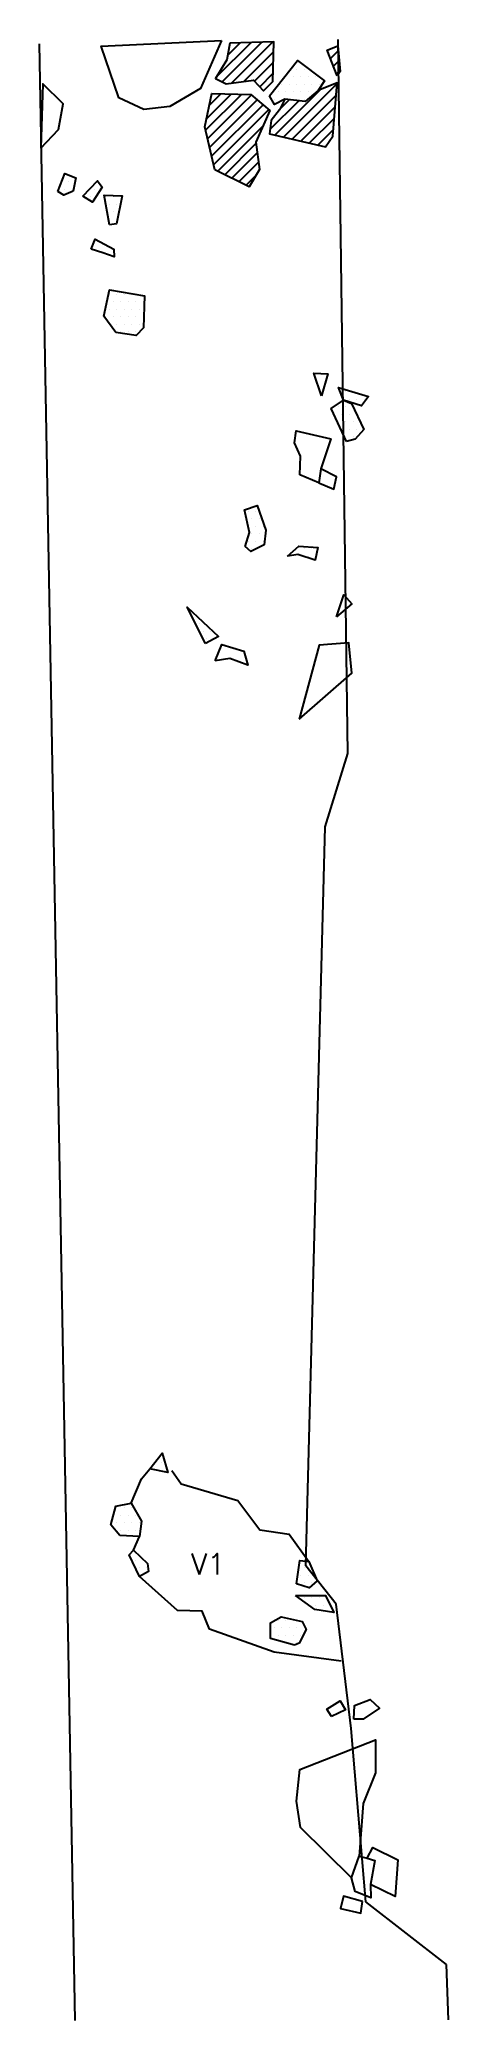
# Model space of a CAD drawing. Header units: metres. Extents: x -4.25 to -3.57, y -19.5 to -16.2.
import ezdxf

# ---------------------------------------------------------------- set-up
doc = ezdxf.new("R2010")
doc.units = ezdxf.units.M
doc.header["$LTSCALE"] = 25
doc.header["$MEASUREMENT"] = 0
doc.linetypes.add('STRICHPUNKTX2', pattern=[2, 1, -0.5, 0, -0.5])
doc.layers.get('0').update_dxf_attribs({"linetype": 'CONTINUOUS'})
for name, color, linetype in [('BEFUND', 1, 'CONTINUOUS'), ('BEFUNDSCHRAFF', 1, 'CONTINUOUS'), ('FEUER', 1, 'CONTINUOUS'), ('GRABUNGSGRENZE', 3, 'STRICHPUNKTX2'), ('STEINE', 4, 'CONTINUOUS'), ('STEINESCHRAFF', 4, 'CONTINUOUS')]:
    doc.layers.add(name, color=color, linetype=linetype)
doc.styles.get("Standard").update_dxf_attribs({"font": 'txt.shx'})

# ---------------------------------------------------------------- blocks, each defined once
blk = doc.blocks.new('*X4')
at = {"color": 0}
for p, q in [((-405.625, -1858.75), (-405.625, -1858.75)), ((-405, -1857.5), (-405, -1857.5)), ((-404.375, -1858.75), (-404.375, -1858.75)), ((-412.5, -1865), (-412.5, -1865)), ((-411.875, -1866.25), (-411.875, -1866.25)), ((-411.25, -1865), (-411.25, -1865)), ((-410.625, -1866.25), (-410.625, -1866.25)), ((-410, -1865), (-410, -1865)), ((-409.375, -1866.25), (-409.375, -1866.25)), ((-412.5, -1867.5), (-412.5, -1867.5)), ((-411.875, -1868.75), (-411.875, -1868.75)), ((-411.25, -1867.5), (-411.25, -1867.5)), ((-410.625, -1868.75), (-410.625, -1868.75)), ((-410, -1867.5), (-410, -1867.5)), ((-409.375, -1868.75), (-409.375, -1868.75)), ((-408.75, -1867.5), (-408.75, -1867.5)), ((-410, -1872.5), (-410, -1872.5)), ((-409.375, -1873.75), (-409.375, -1873.75)), ((-408.75, -1875), (-408.75, -1875)), ((-408.125, -1873.75), (-408.125, -1873.75)), ((-407.5, -1875), (-407.5, -1875)), ((-381.875, -1876.25), (-381.875, -1876.25)), ((-381.25, -1875), (-381.25, -1875)), ((-380.625, -1876.25), (-380.625, -1876.25)), ((-382.5, -1877.5), (-382.5, -1877.5)), ((-381.25, -1877.5), (-381.25, -1877.5)), ((-381.25, -1880), (-381.25, -1880)), ((-380, -1877.5), (-380, -1877.5)), ((-380, -1880), (-380, -1880)), ((-378.75, -1880), (-378.75, -1880)), ((-379.375, -1881.25), (-379.375, -1881.25)), ((-378.125, -1881.25), (-378.125, -1881.25)), ((-386.875, -1886.25), (-386.875, -1886.25)), ((-386.25, -1885), (-386.25, -1885)), ((-385.625, -1883.75), (-385.625, -1883.75)), ((-385.625, -1886.25), (-385.625, -1886.25)), ((-385, -1885), (-385, -1885)), ((-384.375, -1883.75), (-384.375, -1883.75)), ((-384.375, -1886.25), (-384.375, -1886.25)), ((-383.75, -1885), (-383.75, -1885)), ((-383.125, -1883.75), (-383.125, -1883.75)), ((-383.125, -1886.25), (-383.125, -1886.25)), ((-382.5, -1885), (-382.5, -1885)), ((-381.875, -1886.25), (-381.875, -1886.25)), ((-381.25, -1885), (-381.25, -1885)), ((-383.75, -1887.5), (-383.75, -1887.5)), ((-382.5, -1887.5), (-382.5, -1887.5))]:
    blk.add_line(p, q, dxfattribs=at)
blk = doc.blocks.new('*X5')
at = {"color": 0}
for p, q in [((-382.5, -1625), (-382.5, -1625)), ((-381.25, -1625), (-381.25, -1625)), ((-385.625, -1628.75), (-385.625, -1628.75)), ((-385, -1627.5), (-385, -1627.5)), ((-384.375, -1626.25), (-384.375, -1626.25)), ((-384.375, -1628.75), (-384.375, -1628.75)), ((-383.75, -1627.5), (-383.75, -1627.5)), ((-383.125, -1626.25), (-383.125, -1626.25)), ((-383.125, -1628.75), (-383.125, -1628.75)), ((-382.5, -1627.5), (-382.5, -1627.5)), ((-381.875, -1626.25), (-381.875, -1626.25)), ((-381.875, -1628.75), (-381.875, -1628.75)), ((-381.25, -1627.5), (-381.25, -1627.5)), ((-380.625, -1626.25), (-380.625, -1626.25)), ((-380.625, -1628.75), (-380.625, -1628.75)), ((-380, -1627.5), (-380, -1627.5)), ((-379.375, -1626.25), (-379.375, -1626.25)), ((-379.375, -1628.75), (-379.375, -1628.75)), ((-378.75, -1627.5), (-378.75, -1627.5)), ((-386.25, -1630), (-386.25, -1630)), ((-385, -1630), (-385, -1630)), ((-383.75, -1630), (-383.75, -1630)), ((-382.5, -1630), (-382.5, -1630)), ((-381.25, -1630), (-381.25, -1630)), ((-421.25, -1645), (-421.25, -1645)), ((-420.625, -1643.75), (-420.625, -1643.75)), ((-420, -1645), (-420, -1645)), ((-416.25, -1645), (-416.25, -1645)), ((-416.875, -1646.25), (-416.875, -1646.25)), ((-414.375, -1646.25), (-414.375, -1646.25)), ((-413.75, -1647.5), (-413.75, -1647.5)), ((-413.125, -1646.25), (-413.125, -1646.25)), ((-413.125, -1648.75), (-413.125, -1648.75)), ((-412.5, -1647.5), (-412.5, -1647.5)), ((-411.875, -1646.25), (-411.875, -1646.25)), ((-413.75, -1650), (-413.75, -1650)), ((-412.5, -1650), (-412.5, -1650)), ((-413.75, -1662.5), (-413.75, -1662.5)), ((-413.75, -1665), (-413.75, -1665)), ((-413.125, -1663.75), (-413.125, -1663.75)), ((-412.5, -1662.5), (-412.5, -1662.5)), ((-412.5, -1665), (-412.5, -1665)), ((-411.875, -1663.75), (-411.875, -1663.75)), ((-411.25, -1662.5), (-411.25, -1662.5)), ((-411.25, -1665), (-411.25, -1665)), ((-410.625, -1663.75), (-410.625, -1663.75)), ((-410, -1662.5), (-410, -1662.5)), ((-410, -1665), (-410, -1665)), ((-409.375, -1663.75), (-409.375, -1663.75)), ((-408.75, -1665), (-408.75, -1665)), ((-408.125, -1663.75), (-408.125, -1663.75)), ((-414.375, -1666.25), (-414.375, -1666.25)), ((-413.125, -1666.25), (-413.125, -1666.25)), ((-412.5, -1667.5), (-412.5, -1667.5)), ((-411.875, -1666.25), (-411.875, -1666.25)), ((-411.875, -1668.75), (-411.875, -1668.75)), ((-411.25, -1667.5), (-411.25, -1667.5)), ((-410.625, -1666.25), (-410.625, -1666.25)), ((-410.625, -1668.75), (-410.625, -1668.75)), ((-410, -1667.5), (-410, -1667.5)), ((-409.375, -1666.25), (-409.375, -1666.25)), ((-409.375, -1668.75), (-409.375, -1668.75)), ((-408.75, -1667.5), (-408.75, -1667.5)), ((-408.125, -1666.25), (-408.125, -1666.25)), ((-374.375, -1678.75), (-374.375, -1678.75)), ((-375.625, -1681.25), (-375.625, -1681.25)), ((-374.375, -1681.25), (-374.375, -1681.25)), ((-373.75, -1680), (-373.75, -1680)), ((-372.5, -1680), (-372.5, -1680)), ((-371.25, -1680), (-371.25, -1680)), ((-376.25, -1682.5), (-376.25, -1682.5)), ((-375.625, -1683.75), (-375.625, -1683.75)), ((-375, -1682.5), (-375, -1682.5)), ((-375, -1685), (-375, -1685)), ((-374.375, -1683.75), (-374.375, -1683.75)), ((-373.75, -1682.5), (-373.75, -1682.5)), ((-373.75, -1685), (-373.75, -1685)), ((-373.125, -1683.75), (-373.125, -1683.75)), ((-372.5, -1685), (-372.5, -1685)), ((-374.375, -1686.25), (-374.375, -1686.25)), ((-373.125, -1686.25), (-373.125, -1686.25)), ((-390.625, -1698.75), (-390.625, -1698.75)), ((-390, -1700), (-390, -1700)), ((-389.375, -1698.75), (-389.375, -1698.75)), ((-389.375, -1701.25), (-389.375, -1701.25)), ((-388.75, -1700), (-388.75, -1700)), ((-388.125, -1701.25), (-388.125, -1701.25)), ((-390.625, -1703.75), (-390.625, -1703.75)), ((-390, -1702.5), (-390, -1702.5)), ((-390, -1705), (-390, -1705)), ((-389.375, -1703.75), (-389.375, -1703.75)), ((-388.75, -1702.5), (-388.75, -1702.5)), ((-388.125, -1703.75), (-388.125, -1703.75)), ((-382.5, -1705), (-382.5, -1705)), ((-381.25, -1705), (-381.25, -1705)), ((-380, -1705), (-380, -1705)), ((-380.625, -1706.25), (-380.625, -1706.25)), ((-379.375, -1706.25), (-379.375, -1706.25)), ((-399.375, -1716.25), (-399.375, -1716.25)), ((-398.75, -1717.5), (-398.75, -1717.5)), ((-398.125, -1718.75), (-398.125, -1718.75)), ((-397.5, -1720), (-397.5, -1720)), ((-396.875, -1718.75), (-396.875, -1718.75))]:
    blk.add_line(p, q, dxfattribs=at)
blk = doc.blocks.new('*X6')
at = {"color": 0}
for p, q in [((-395.9, -1626.27), (-390.15, -1620.51)), ((-394.94, -1627.08), (-388.33, -1620.47)), ((-394.04, -1622.64), (-391.96, -1620.56)), ((-393.36, -1627.27), (-386.52, -1620.42)), ((-391.32, -1626.99), (-386.4, -1622.07)), ((-377.42, -1621.92), (-377.15, -1621.66)), ((-376.92, -1623.2), (-375.62, -1621.89)), ((-389.55, -1626.99), (-386.45, -1623.88)), ((-388.71, -1627.91), (-386.5, -1625.7)), ((-376.42, -1624.47), (-375.46, -1623.51)), ((-375.93, -1625.74), (-375.31, -1625.12)), ((-397.72, -1635.16), (-391.71, -1629.15)), ((-397.59, -1633.26), (-393.44, -1629.11)), ((-397.12, -1631.02), (-395.18, -1629.08)), ((-386.17, -1635.98), (-378.56, -1628.37)), ((-384.74, -1636.32), (-375.84, -1627.42)), ((-397.39, -1636.6), (-390.07, -1629.27)), ((-397.06, -1638.03), (-389.11, -1630.08)), ((-396.72, -1639.46), (-388.15, -1630.89)), ((-396.39, -1640.9), (-387.2, -1631.7)), ((-387, -1635.05), (-382.19, -1630.23)), ((-385.32, -1631.59), (-383.78, -1630.06)), ((-383.3, -1636.65), (-375.99, -1629.34)), ((-381.87, -1636.99), (-376.14, -1631.26)), ((-395.71, -1641.98), (-388.2, -1634.48)), ((-380.44, -1637.32), (-376.3, -1633.18)), ((-379, -1637.65), (-376.45, -1635.1)), ((-394.53, -1642.57), (-389.34, -1637.38)), ((-393.35, -1643.17), (-389.13, -1638.94)), ((-392.18, -1643.76), (-388.92, -1640.5)), ((-391, -1644.35), (-389.32, -1642.66))]:
    blk.add_line(p, q, dxfattribs=at)

msp = doc.modelspace()

# ---------------------------------------------------------------- linework, layer by layer
at = {"layer": 'BEFUND'}
for points in [[(-4.1016, -18.6419), (-4.0842, -18.6014), (-4.0701, -18.585)], [(-4.0334, -18.5876), (-4.0178, -18.6098), (-3.9237, -18.6378), (-3.8869, -18.6868), (-3.8379, -18.6939), (-3.8053, -18.7394)], [(-4.0976, -18.7204), (-4.0876, -18.6978)], [(-3.7513, -18.9054), (-3.8631, -18.8909), (-3.9706, -18.8524), (-3.9832, -18.822), (-4.024, -18.8209), (-4.0874, -18.7646)]]:
    msp.add_lwpolyline(points, dxfattribs=at)
at = {"layer": 'GRABUNGSGRENZE'}
msp.add_lwpolyline([(-4.1949, -19.505), (-4.254, -16.2072)], dxfattribs=at)
at = {"layer": 'GRABUNGSGRENZE', "flags": 128}
msp.add_lwpolyline([(-3.5725, -19.5038), (-3.5757, -19.4116), (-3.7099, -19.3071), (-3.7347, -19.0179), (-3.7596, -18.8107), (-3.8103, -18.7466), (-3.7779, -17.5137), (-3.74, -17.3914), (-3.7565, -16.2003)], dxfattribs=at)
at = {"layer": 'STEINE'}
for points in [[(-3.9507, -16.2016), (-3.986, -16.282), (-4.0371, -16.3122), (-4.0804, -16.3168), (-4.1219, -16.2974), (-4.1515, -16.2111), (-3.9507, -16.2016)], [(-3.9369, -16.206), (-3.9417, -16.2341), (-3.9607, -16.2654), (-3.9428, -16.2739), (-3.8975, -16.2678), (-3.8809, -16.2859), (-3.8653, -16.2704), (-3.8635, -16.2041), (-3.9369, -16.206)], [(-3.7579, -16.261), (-3.7747, -16.2179), (-3.7569, -16.2105), (-3.7529, -16.2538), (-3.7579, -16.261)], [(-3.8707, -16.2939), (-3.8239, -16.2353), (-3.7792, -16.2689), (-3.7897, -16.2853), (-3.8114, -16.3034), (-3.8451, -16.2998), (-3.8623, -16.3086), (-3.8707, -16.2939)], [(-4.2519, -16.3815), (-4.2227, -16.3501), (-4.2146, -16.3077), (-4.2486, -16.2739), (-4.2519, -16.3815)], [(-3.962, -16.4174), (-3.9786, -16.3457), (-3.967, -16.2905), (-3.9018, -16.2918), (-3.8704, -16.3184), (-3.8937, -16.3712), (-3.8876, -16.417), (-3.9045, -16.4462), (-3.962, -16.4174)], [(-3.8451, -16.2998), (-3.8541, -16.3177), (-3.8681, -16.3352), (-3.8709, -16.3577), (-3.7774, -16.3795), (-3.7654, -16.3615), (-3.7582, -16.2727), (-3.7897, -16.2853)], [(-4.2236, -16.4535), (-4.2117, -16.4238), (-4.1937, -16.4308), (-4.1981, -16.4533), (-4.2138, -16.4596), (-4.2236, -16.4535)], [(-4.1822, -16.4617), (-4.1575, -16.436), (-4.1497, -16.4466), (-4.1657, -16.4717), (-4.1822, -16.4617)], [(-4.1373, -16.5096), (-4.1465, -16.4598), (-4.1164, -16.461), (-4.1261, -16.5075), (-4.1373, -16.5096)], [(-4.1679, -16.5497), (-4.1614, -16.5334), (-4.1302, -16.5498), (-4.1295, -16.5625), (-4.1484, -16.5561), (-4.1679, -16.5497)], [(-4.127, -16.6889), (-4.1467, -16.6616), (-4.1375, -16.6177), (-4.0793, -16.6277), (-4.0807, -16.6813), (-4.0933, -16.6941), (-4.127, -16.6889)], [(-3.7842, -16.7945), (-3.7969, -16.7569), (-3.7735, -16.7582), (-3.7842, -16.7945)], [(-3.7475, -16.8017), (-3.7559, -16.7809), (-3.7057, -16.7956), (-3.7173, -16.8116), (-3.7475, -16.8017)], [(-3.7421, -16.871), (-3.7677, -16.8157), (-3.7475, -16.8017), (-3.7341, -16.8072), (-3.7132, -16.8508), (-3.7278, -16.8667), (-3.7421, -16.871)], [(-3.8199, -16.9264), (-3.8193, -16.8953), (-3.8292, -16.873), (-3.8264, -16.8531), (-3.7686, -16.8662), (-3.7854, -16.9163), (-3.7887, -16.9398), (-3.8199, -16.9264)], [(-3.7887, -16.9398), (-3.7636, -16.9502), (-3.7592, -16.9298), (-3.7854, -16.9163)], [(-3.9113, -17.0458), (-3.9039, -17.0227), (-3.9125, -16.9846), (-3.8912, -16.9777), (-3.8769, -17.0189), (-3.8797, -17.0434), (-3.902, -17.0543), (-3.9113, -17.0458)], [(-3.8407, -17.0623), (-3.8221, -17.0457), (-3.7904, -17.0479), (-3.7948, -17.0689), (-3.8234, -17.0595), (-3.8407, -17.0623)], [(-3.9777, -17.2076), (-4.008, -17.1473), (-3.9559, -17.1961), (-3.9777, -17.2076)], [(-3.759, -17.1633), (-3.7467, -17.1269), (-3.7333, -17.1415), (-3.759, -17.1633)], [(-3.9615, -17.237), (-3.9501, -17.2093), (-3.9133, -17.2206), (-3.9069, -17.244), (-3.9366, -17.2331), (-3.9615, -17.237)], [(-3.8212, -17.3342), (-3.7335, -17.2573), (-3.7386, -17.2069), (-3.788, -17.2105), (-3.8212, -17.3342)], [(-4.0701, -18.585), (-4.0495, -18.5587), (-4.04, -18.5907), (-4.0701, -18.585)], [(-4.1203, -18.6962), (-4.1353, -18.678), (-4.127, -18.6473), (-4.1016, -18.6419), (-4.0844, -18.6723), (-4.0876, -18.6978), (-4.1203, -18.6962)], [(-4.0874, -18.7646), (-4.1046, -18.7281), (-4.0976, -18.7204), (-4.0744, -18.7425), (-4.0722, -18.7563), (-4.0874, -18.7646)], [(-3.8257, -18.7768), (-3.8201, -18.7375), (-3.8053, -18.7394), (-3.7911, -18.7718), (-3.8048, -18.7832), (-3.8257, -18.7768)], [(-3.8276, -18.7962), (-3.7776, -18.7961), (-3.7635, -18.8245), (-3.7952, -18.8193), (-3.8276, -18.7962)], [(-3.8291, -18.8788), (-3.869, -18.8676), (-3.8693, -18.8416), (-3.8511, -18.8317), (-3.8163, -18.8394), (-3.8096, -18.8531), (-3.8215, -18.8757), (-3.8291, -18.8788)], [(-3.7671, -18.9979), (-3.7754, -18.9857), (-3.7531, -18.9717), (-3.7443, -18.9869), (-3.7671, -18.9979)], [(-3.7303, -19.0025), (-3.7291, -18.9796), (-3.7027, -18.9696), (-3.6872, -18.9842), (-3.7145, -19.0024), (-3.7303, -19.0025)], [(-3.7338, -19.2671), (-3.8189, -19.183), (-3.8256, -19.1392), (-3.8201, -19.0862), (-3.6942, -19.0368), (-3.6941, -19.0918), (-3.7144, -19.143), (-3.721, -19.2308)], [(-3.7338, -19.2671), (-3.721, -19.2308), (-3.7077, -19.2342), (-3.6954, -19.2381), (-3.7026, -19.278), (-3.7019, -19.3004), (-3.728, -19.29), (-3.7338, -19.2671)], [(-3.7077, -19.2342), (-3.6982, -19.2168), (-3.6567, -19.2372), (-3.6611, -19.2984), (-3.7026, -19.278)], [(-3.7155, -19.3067), (-3.7472, -19.2979), (-3.7526, -19.3183), (-3.7184, -19.3261), (-3.7155, -19.3067)]]:
    msp.add_lwpolyline(points, dxfattribs=at)

# ---------------------------------------------------------------- block references
at = {"layer": 'FEUER', "xscale": 0.01, "yscale": 0.01, "zscale": 0.01}
msp.add_blockref('*X6', (0, 0), dxfattribs=at)
at = {"layer": 'STEINESCHRAFF', "xscale": 0.01, "yscale": 0.01, "zscale": 0.01}
for name in ['*X5', '*X4']:
    msp.add_blockref(name, (0, 0), dxfattribs=at)

# ---------------------------------------------------------------- texts
at = {"layer": 'BEFUNDSCHRAFF'}
msp.add_text('V1', height=0.035, dxfattribs=at).set_placement((-4.0017, -18.761))

doc.saveas('drawing.dxf')
